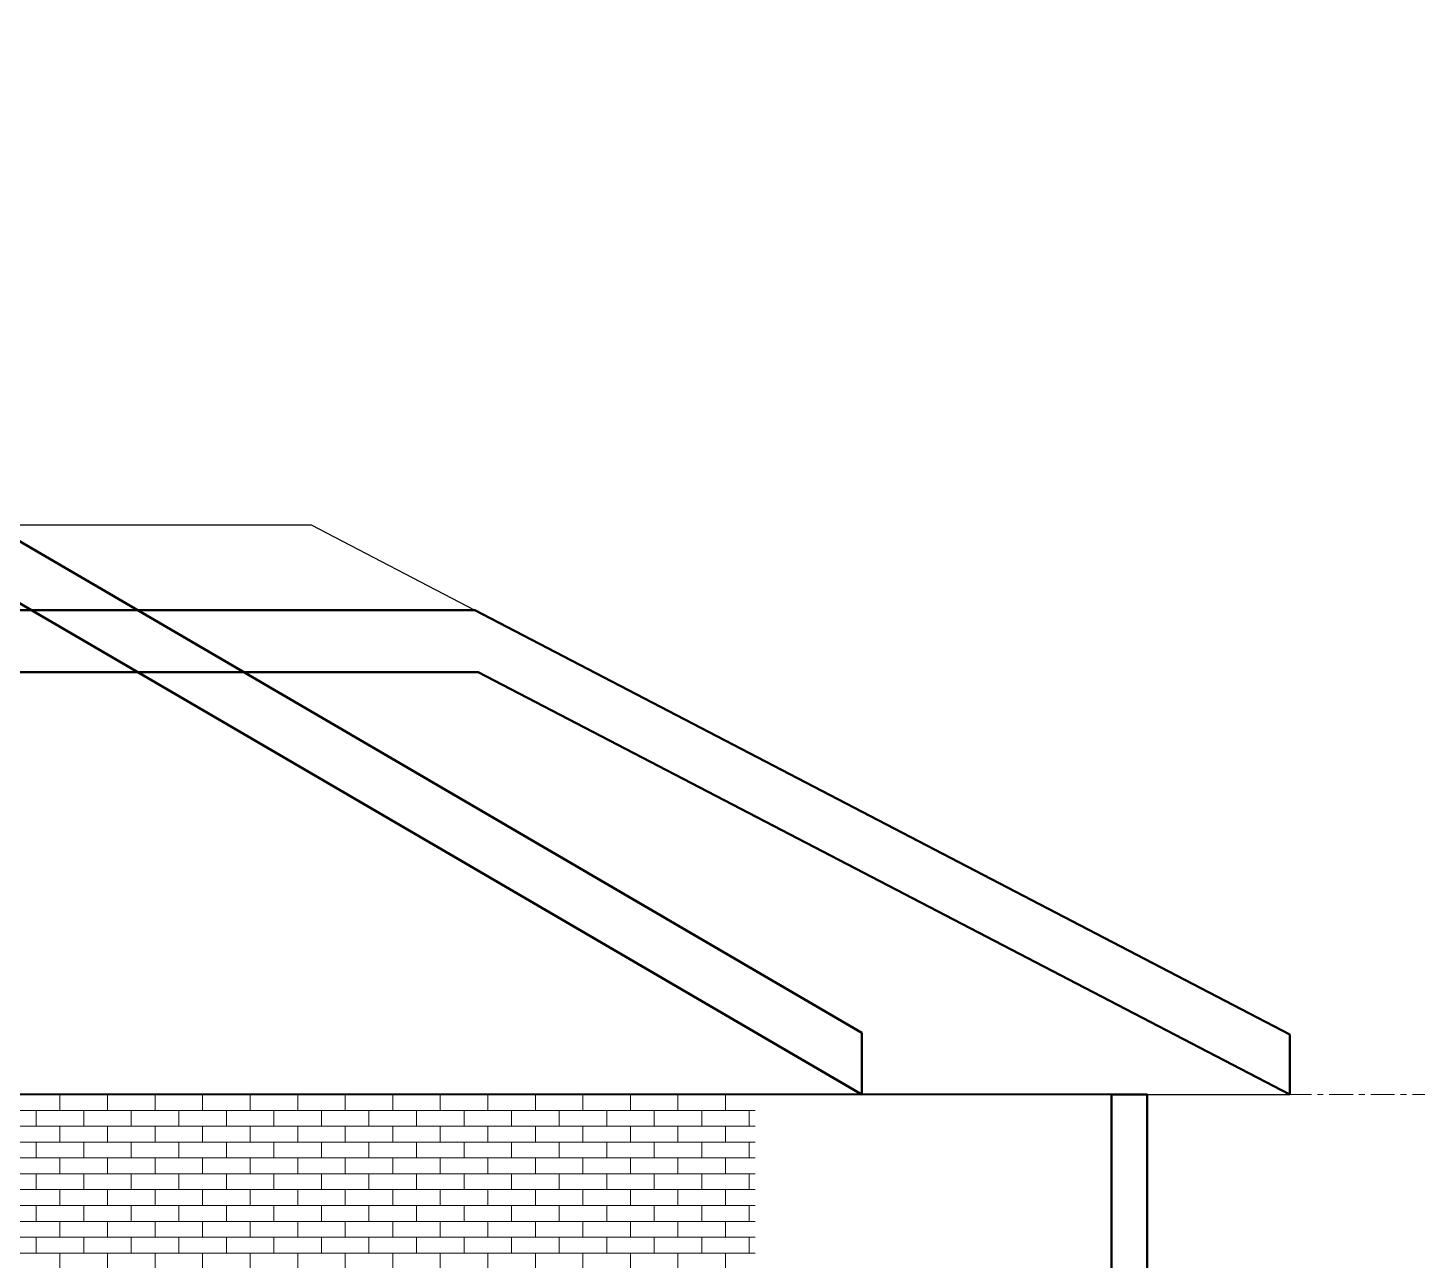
# Model space of a CAD drawing. Extents: x 4834 to 83801, y -13735 to 32221.
# Drawn here: x 13712.4 to 13946.2, y -12306.4 to -12099 of the extents above; entities that cross this region are included whole.
import ezdxf

# ---------------------------------------------------------------- set-up
doc = ezdxf.new("R2010")
doc.units = 0
doc.header["$LTSCALE"] = 8
doc.header["$MEASUREMENT"] = 0
doc.linetypes.add('Grid Line 1_2_', pattern=[0.875, 0.5, -0.125, 0.125, -0.125])
doc.layers.add('A-FLOR-LEVL', color=51, linetype='Continuous', lineweight=9)
doc.layers.add('A-WALL', color=7, linetype='Continuous', lineweight=40)
doc.layers.add('A-ROOF', color=6, linetype='Continuous')
doc.layers.add('A-WALL-PATT', color=253, linetype='Continuous')

msp = doc.modelspace()

# ---------------------------------------------------------------- hatches: boundary and pattern name
at = {"layer": 'A-WALL-PATT', "lineweight": 9}
h = msp.add_hatch(dxfattribs=at)
h.set_pattern_fill('FP_8', color=256, style=0, pattern_type=2)
h.set_pattern_definition([(0, (13597.7862, -12382.5377), (0, 2.667), []), (90, (13597.7862, -12382.5377), (-4, 2.667), [2.667, -2.667])])
h.paths.add_polyline_path([(13769.62099, -12382.53771), (13834.75208, -12382.53771), (13834.75208, -12278.53771), (13599.78612, -12278.53771), (13599.78612, -12382.53771), (13688.75541, -12382.53771)], flags=0)

# ---------------------------------------------------------------- linework, layer by layer
at = {"layer": 'A-FLOR-LEVL', "linetype": 'Grid Line 1_2_'}
msp.add_line((12783.38619, -12278.53771), (14033.99315, -12278.53771), dxfattribs=at)
at = {"layer": 'A-ROOF', "lineweight": 50}
for p, q in [((13852.75208, -12268.11838), (13562.87708, -12099.02463)), ((13562.87708, -12109.44396), (13852.75208, -12278.53771)), ((13787.62072, -12197.00239), (13674.62958, -12197.00239)), ((13924.75208, -12268.39119), (13787.62072, -12197.00239)), ((13674.62958, -12207.42173), (13788.14477, -12207.42173)), ((13788.14477, -12207.42173), (13924.75208, -12278.53771)), ((13852.75208, -12278.53771), (13852.75208, -12268.11838)), ((13924.75208, -12278.53771), (13924.75208, -12268.39119))]:
    msp.add_line(p, q, dxfattribs=at)
at = {"layer": 'A-ROOF'}
for p, q in [((13706.21976, -12182.64119), (13760.03417, -12182.64119)), ((13760.03417, -12182.64119), (13787.62072, -12197.00239)), ((13900.75208, -12278.53771), (13924.75208, -12278.53771))]:
    msp.add_line(p, q, dxfattribs=at)
at = {"layer": 'A-WALL'}
msp.add_line((13894.75208, -12278.53771), (13259.25208, -12278.53771), dxfattribs=at)
at = {"layer": 'A-WALL', "lineweight": 50}
for p, q in [((13894.75208, -12278.53771), (13894.75208, -12382.53771)), ((13900.75208, -12278.53771), (13894.75208, -12278.53771)), ((13900.75208, -12382.53771), (13900.75208, -12278.53771))]:
    msp.add_line(p, q, dxfattribs=at)

doc.saveas('drawing.dxf')
